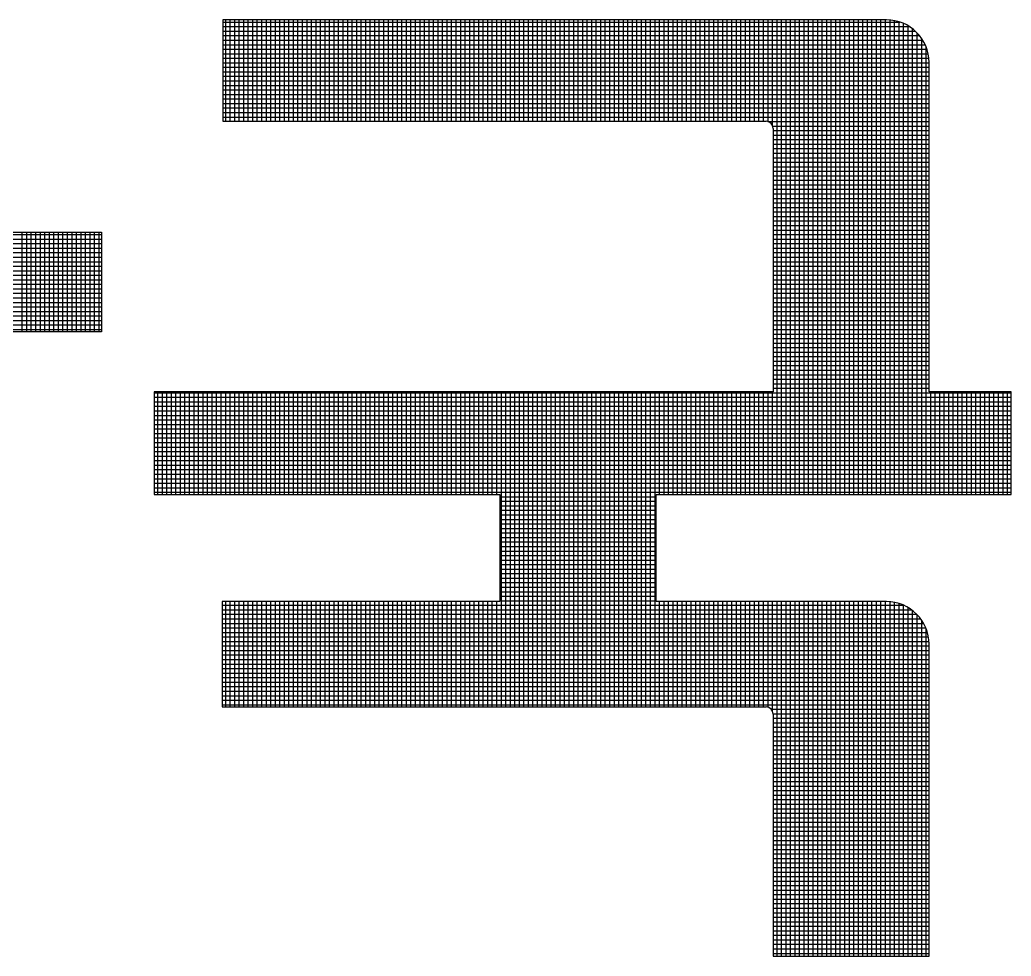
# Model space of a CAD drawing. Header units: inches. Extents: x 1155 to 1996, y 2 to 596.
# Drawn here: x 1862.019 to 1865.828, y 103.99 to 107.587 of the extents above; entities that cross this region are included whole.
import ezdxf

# ---------------------------------------------------------------- set-up
doc = ezdxf.new("R2010")
doc.units = ezdxf.units.IN
doc.header["$MEASUREMENT"] = 0
doc.layers.add('BG ÇÑ±¹Áö¿ª³\xad¹æ±â¼úÁÖ½ÄÈ¸»ç CI', color=7, linetype='Continuous')

msp = doc.modelspace()

# ---------------------------------------------------------------- linework, layer by layer
at = {"layer": 'BG ÇÑ±¹Áö¿ª³\xad¹æ±â¼úÁÖ½ÄÈ¸»ç CI', "color": 7, "linetype": 'Continuous', "lineweight": 25}
for p, q in [((1862.7988, 107.5867), (1862.7988, 107.1969)), ((1865.3487, 107.5867), (1862.7988, 107.5867)), ((1862.7988, 107.5782), (1865.401, 107.5782)), ((1862.8101, 107.1969), (1862.8101, 107.5867)), ((1862.8275, 107.1969), (1862.8275, 107.5867)), ((1862.8449, 107.1969), (1862.8449, 107.5867)), ((1862.8622, 107.1969), (1862.8622, 107.5867)), ((1862.8796, 107.1969), (1862.8796, 107.5867)), ((1862.8969, 107.1969), (1862.8969, 107.5867)), ((1862.9143, 107.1969), (1862.9143, 107.5867)), ((1862.9317, 107.1969), (1862.9317, 107.5867)), ((1862.949, 107.1969), (1862.949, 107.5867)), ((1862.9664, 107.1969), (1862.9664, 107.5867)), ((1862.9838, 107.1969), (1862.9838, 107.5867)), ((1863.0011, 107.1969), (1863.0011, 107.5867)), ((1863.0185, 107.1969), (1863.0185, 107.5867)), ((1863.0359, 107.1969), (1863.0359, 107.5867)), ((1863.0532, 107.1969), (1863.0532, 107.5867)), ((1863.0706, 107.1969), (1863.0706, 107.5867)), ((1863.088, 107.1969), (1863.088, 107.5867)), ((1863.1053, 107.1969), (1863.1053, 107.5867)), ((1863.1227, 107.1969), (1863.1227, 107.5867)), ((1863.14, 107.1969), (1863.14, 107.5867)), ((1863.1574, 107.1969), (1863.1574, 107.5867)), ((1863.1748, 107.1969), (1863.1748, 107.5867)), ((1863.1921, 107.1969), (1863.1921, 107.5867)), ((1863.2095, 107.1969), (1863.2095, 107.5867)), ((1863.2269, 107.1969), (1863.2269, 107.5867)), ((1863.2442, 107.1969), (1863.2442, 107.5867)), ((1863.2616, 107.1969), (1863.2616, 107.5867)), ((1863.279, 107.1969), (1863.279, 107.5867)), ((1863.2963, 107.1969), (1863.2963, 107.5867)), ((1863.3137, 107.1969), (1863.3137, 107.5867)), ((1863.3311, 107.1969), (1863.3311, 107.5867)), ((1863.3484, 107.1969), (1863.3484, 107.5867)), ((1863.3658, 107.1969), (1863.3658, 107.5867)), ((1863.3832, 107.1969), (1863.3832, 107.5867)), ((1863.4005, 107.1969), (1863.4005, 107.5867)), ((1863.4179, 107.1969), (1863.4179, 107.5867)), ((1863.4352, 107.1969), (1863.4352, 107.5867)), ((1863.4526, 107.1969), (1863.4526, 107.5867)), ((1863.47, 107.1969), (1863.47, 107.5867)), ((1863.4873, 107.1969), (1863.4873, 107.5867)), ((1863.5047, 107.1969), (1863.5047, 107.5867)), ((1863.5221, 107.1969), (1863.5221, 107.5867)), ((1863.5394, 107.1969), (1863.5394, 107.5867)), ((1863.5568, 107.1969), (1863.5568, 107.5867)), ((1863.5742, 107.1969), (1863.5742, 107.5867)), ((1863.5915, 107.1969), (1863.5915, 107.5867)), ((1863.6089, 107.1969), (1863.6089, 107.5867)), ((1863.6263, 107.1969), (1863.6263, 107.5867)), ((1863.6436, 107.1969), (1863.6436, 107.5867)), ((1863.661, 107.1969), (1863.661, 107.5867)), ((1863.6783, 107.1969), (1863.6783, 107.5867)), ((1863.6957, 107.1969), (1863.6957, 107.5867)), ((1863.7131, 107.1969), (1863.7131, 107.5867)), ((1863.7304, 107.1969), (1863.7304, 107.5867)), ((1863.7478, 107.1969), (1863.7478, 107.5867)), ((1863.7652, 107.1969), (1863.7652, 107.5867)), ((1863.7825, 107.1969), (1863.7825, 107.5867)), ((1863.7999, 107.1969), (1863.7999, 107.5867)), ((1863.8173, 107.1969), (1863.8173, 107.5867)), ((1863.8346, 107.1969), (1863.8346, 107.5867)), ((1863.852, 107.1969), (1863.852, 107.5867)), ((1863.8694, 107.1969), (1863.8694, 107.5867)), ((1863.8867, 107.1969), (1863.8867, 107.5867)), ((1863.9041, 107.1969), (1863.9041, 107.5867)), ((1863.9215, 107.1969), (1863.9215, 107.5867)), ((1863.9388, 107.1969), (1863.9388, 107.5867)), ((1863.9562, 107.1969), (1863.9562, 107.5867)), ((1863.9735, 107.1969), (1863.9735, 107.5867)), ((1863.9909, 107.1969), (1863.9909, 107.5867)), ((1864.0083, 107.1969), (1864.0083, 107.5867)), ((1864.0256, 107.1969), (1864.0256, 107.5867)), ((1864.043, 107.1969), (1864.043, 107.5867)), ((1864.0604, 107.1969), (1864.0604, 107.5867)), ((1864.0777, 107.1969), (1864.0777, 107.5867)), ((1864.0951, 107.1969), (1864.0951, 107.5867)), ((1864.1125, 107.1969), (1864.1125, 107.5867)), ((1864.1298, 107.1969), (1864.1298, 107.5867)), ((1864.1472, 107.1969), (1864.1472, 107.5867)), ((1864.1646, 107.1969), (1864.1646, 107.5867)), ((1864.1819, 107.1969), (1864.1819, 107.5867)), ((1864.1993, 107.1969), (1864.1993, 107.5867)), ((1864.2166, 107.1969), (1864.2166, 107.5867)), ((1864.234, 107.1969), (1864.234, 107.5867)), ((1864.2514, 107.1969), (1864.2514, 107.5867)), ((1864.2687, 107.1969), (1864.2687, 107.5867)), ((1864.2861, 107.1969), (1864.2861, 107.5867)), ((1864.3035, 107.1969), (1864.3035, 107.5867)), ((1864.3208, 107.1969), (1864.3208, 107.5867)), ((1864.3382, 107.1969), (1864.3382, 107.5867)), ((1864.3556, 107.1969), (1864.3556, 107.5867)), ((1864.3729, 107.1969), (1864.3729, 107.5867)), ((1864.3903, 107.1969), (1864.3903, 107.5867)), ((1864.4077, 107.1969), (1864.4077, 107.5867)), ((1864.425, 107.1969), (1864.425, 107.5867)), ((1864.4424, 107.1969), (1864.4424, 107.5867)), ((1864.4597, 107.1969), (1864.4597, 107.5867)), ((1864.4771, 107.1969), (1864.4771, 107.5867)), ((1864.4945, 107.1969), (1864.4945, 107.5867)), ((1864.5118, 107.1969), (1864.5118, 107.5867)), ((1864.5292, 107.1969), (1864.5292, 107.5867)), ((1864.5466, 107.1969), (1864.5466, 107.5867)), ((1864.5639, 107.1969), (1864.5639, 107.5867)), ((1864.5813, 107.1969), (1864.5813, 107.5867)), ((1864.5987, 107.1969), (1864.5987, 107.5867)), ((1864.616, 107.1969), (1864.616, 107.5867)), ((1864.6334, 107.1969), (1864.6334, 107.5867)), ((1864.6508, 107.1969), (1864.6508, 107.5867)), ((1864.6681, 107.1969), (1864.6681, 107.5867)), ((1864.6855, 107.1969), (1864.6855, 107.5867)), ((1864.7029, 107.1969), (1864.7029, 107.5867)), ((1864.7202, 107.1969), (1864.7202, 107.5867)), ((1864.7376, 107.1969), (1864.7376, 107.5867)), ((1864.7549, 107.1969), (1864.7549, 107.5867)), ((1864.7723, 107.1969), (1864.7723, 107.5867)), ((1864.7897, 107.1969), (1864.7897, 107.5867)), ((1864.807, 107.1969), (1864.807, 107.5867)), ((1864.8244, 107.1969), (1864.8244, 107.5867)), ((1864.8418, 107.1969), (1864.8418, 107.5867)), ((1864.8591, 107.1969), (1864.8591, 107.5867)), ((1864.8765, 107.1969), (1864.8765, 107.5867)), ((1864.8939, 107.1959), (1864.8939, 107.5867)), ((1864.9112, 107.1813), (1864.9112, 107.5867)), ((1864.9286, 105.7637), (1864.9286, 107.5867)), ((1864.946, 105.7637), (1864.946, 107.5867)), ((1864.9633, 105.7637), (1864.9633, 107.5867)), ((1864.9807, 105.7637), (1864.9807, 107.5867)), ((1864.998, 105.7637), (1864.998, 107.5867)), ((1865.0154, 105.7637), (1865.0154, 107.5867)), ((1865.0328, 105.7637), (1865.0328, 107.5867)), ((1865.0501, 105.7637), (1865.0501, 107.5867)), ((1865.0675, 105.7637), (1865.0675, 107.5867)), ((1865.0849, 105.7637), (1865.0849, 107.5867)), ((1865.1022, 105.7637), (1865.1022, 107.5867)), ((1865.1196, 105.7637), (1865.1196, 107.5867)), ((1865.137, 105.7637), (1865.137, 107.5867)), ((1865.1543, 105.7637), (1865.1543, 107.5867)), ((1865.1717, 105.7637), (1865.1717, 107.5867)), ((1865.1891, 105.7637), (1865.1891, 107.5867)), ((1865.2064, 105.7637), (1865.2064, 107.5867)), ((1865.2238, 105.7637), (1865.2238, 107.5867)), ((1865.2412, 105.7637), (1865.2412, 107.5867)), ((1865.2585, 105.7637), (1865.2585, 107.5867)), ((1865.2759, 105.7637), (1865.2759, 107.5867)), ((1865.2932, 105.7637), (1865.2932, 107.5867)), ((1865.3106, 105.7637), (1865.3106, 107.5867)), ((1865.328, 105.7637), (1865.328, 107.5867)), ((1865.3453, 105.7637), (1865.3453, 107.5867)), ((1865.3627, 105.7637), (1865.3627, 107.5861)), ((1865.3801, 105.7637), (1865.3801, 107.5837)), ((1865.3974, 105.7637), (1865.3974, 107.5793)), ((1865.4148, 105.7637), (1865.4148, 107.5728)), ((1862.7988, 107.5608), (1865.4372, 107.5608)), ((1862.7988, 107.5434), (1865.4597, 107.5434)), ((1865.4322, 105.7637), (1865.4322, 107.5639)), ((1865.4495, 105.7637), (1865.4495, 107.552)), ((1865.4669, 105.7637), (1865.4669, 107.5364)), ((1862.7988, 107.5261), (1865.476, 107.5261)), ((1862.7988, 107.5087), (1865.4884, 107.5087)), ((1862.7988, 107.4913), (1865.4977, 107.4913)), ((1865.4843, 105.7637), (1865.4843, 107.515)), ((1862.7988, 107.474), (1865.5045, 107.474)), ((1862.7988, 107.4566), (1865.5092, 107.4566)), ((1865.5016, 105.7637), (1865.5016, 107.482)), ((1862.7988, 107.4392), (1865.5119, 107.4392)), ((1862.7988, 107.4219), (1865.5127, 107.4219)), ((1865.5127, 106.1575), (1865.5127, 107.4226)), ((1862.7988, 107.4045), (1865.5127, 107.4045)), ((1862.7988, 107.3871), (1865.5127, 107.3871)), ((1862.7988, 107.3698), (1865.5127, 107.3698)), ((1862.7988, 107.3524), (1865.5127, 107.3524)), ((1862.7988, 107.335), (1865.5127, 107.335)), ((1862.7988, 107.3177), (1865.5127, 107.3177)), ((1862.7988, 107.3003), (1865.5127, 107.3003)), ((1862.7988, 107.283), (1865.5127, 107.283)), ((1862.7988, 107.2656), (1865.5127, 107.2656)), ((1862.7988, 107.2482), (1865.5127, 107.2482)), ((1862.7988, 107.2309), (1865.5127, 107.2309)), ((1862.7988, 107.2135), (1865.5127, 107.2135)), ((1862.7988, 107.1969), (1864.8865, 107.1969)), ((1864.893, 107.1961), (1865.5127, 107.1961)), ((1864.9123, 107.1788), (1865.5127, 107.1788)), ((1864.9139, 107.1696), (1864.9139, 106.1575)), ((1864.9139, 107.1614), (1865.5127, 107.1614)), ((1864.9139, 107.144), (1865.5127, 107.144)), ((1864.9139, 107.1267), (1865.5127, 107.1267)), ((1864.9139, 107.1093), (1865.5127, 107.1093)), ((1864.9139, 107.0919), (1865.5127, 107.0919)), ((1864.9139, 107.0746), (1865.5127, 107.0746)), ((1864.9139, 107.0572), (1865.5127, 107.0572)), ((1864.9139, 107.0399), (1865.5127, 107.0399)), ((1864.9139, 107.0225), (1865.5127, 107.0225)), ((1864.9139, 107.0051), (1865.5127, 107.0051)), ((1864.9139, 106.9878), (1865.5127, 106.9878)), ((1864.9139, 106.9704), (1865.5127, 106.9704)), ((1864.9139, 106.953), (1865.5127, 106.953)), ((1864.9139, 106.9357), (1865.5127, 106.9357)), ((1864.9139, 106.9183), (1865.5127, 106.9183)), ((1864.9139, 106.9009), (1865.5127, 106.9009)), ((1864.9139, 106.8836), (1865.5127, 106.8836)), ((1864.9139, 106.8662), (1865.5127, 106.8662)), ((1864.9139, 106.8488), (1865.5127, 106.8488)), ((1864.9139, 106.8315), (1865.5127, 106.8315)), ((1864.9139, 106.8141), (1865.5127, 106.8141)), ((1861.816, 106.7716), (1862.3327, 106.7716)), ((1862.0287, 106.3884), (1862.0287, 106.7716)), ((1862.0461, 106.3884), (1862.0461, 106.7716)), ((1862.0634, 106.3884), (1862.0634, 106.7716)), ((1862.0808, 106.3884), (1862.0808, 106.7716)), ((1862.0982, 106.3884), (1862.0982, 106.7716)), ((1862.1155, 106.3884), (1862.1155, 106.7716)), ((1862.1329, 106.3884), (1862.1329, 106.7716)), ((1862.1503, 106.3884), (1862.1503, 106.7716)), ((1862.1676, 106.3884), (1862.1676, 106.7716)), ((1862.185, 106.3884), (1862.185, 106.7716)), ((1862.2024, 106.3884), (1862.2024, 106.7716)), ((1862.2197, 106.3884), (1862.2197, 106.7716)), ((1862.2371, 106.3884), (1862.2371, 106.7716)), ((1862.2545, 106.3884), (1862.2545, 106.7716)), ((1862.2718, 106.3884), (1862.2718, 106.7716)), ((1862.2892, 106.3884), (1862.2892, 106.7716)), ((1862.3066, 106.3884), (1862.3066, 106.7716)), ((1862.3239, 106.3884), (1862.3239, 106.7716)), ((1862.3327, 106.7716), (1862.3327, 106.3884)), ((1864.9139, 106.7967), (1865.5127, 106.7967)), ((1864.9139, 106.7794), (1865.5127, 106.7794)), ((1861.2199, 106.762), (1862.3327, 106.762)), ((1861.2199, 106.7447), (1862.3327, 106.7447)), ((1864.9139, 106.762), (1865.5127, 106.762)), ((1864.9139, 106.7447), (1865.5127, 106.7447)), ((1861.2199, 106.7273), (1862.3327, 106.7273)), ((1861.2199, 106.7099), (1862.3327, 106.7099)), ((1861.2199, 106.6926), (1862.3327, 106.6926)), ((1864.9139, 106.7273), (1865.5127, 106.7273)), ((1864.9139, 106.7099), (1865.5127, 106.7099)), ((1864.9139, 106.6926), (1865.5127, 106.6926)), ((1861.2199, 106.6752), (1862.3327, 106.6752)), ((1861.2199, 106.6578), (1862.3327, 106.6578)), ((1864.9139, 106.6752), (1865.5127, 106.6752)), ((1864.9139, 106.6578), (1865.5127, 106.6578)), ((1861.2199, 106.6405), (1862.3327, 106.6405)), ((1861.2199, 106.6231), (1862.3327, 106.6231)), ((1864.9139, 106.6405), (1865.5127, 106.6405)), ((1864.9139, 106.6231), (1865.5127, 106.6231)), ((1861.2199, 106.6057), (1862.3327, 106.6057)), ((1861.2199, 106.5884), (1862.3327, 106.5884)), ((1864.9139, 106.6057), (1865.5127, 106.6057)), ((1864.9139, 106.5884), (1865.5127, 106.5884)), ((1861.2199, 106.571), (1862.3327, 106.571)), ((1861.2199, 106.5536), (1862.3327, 106.5536)), ((1864.9139, 106.571), (1865.5127, 106.571)), ((1864.9139, 106.5536), (1865.5127, 106.5536)), ((1861.2199, 106.5363), (1862.3327, 106.5363)), ((1861.2199, 106.5189), (1862.3327, 106.5189)), ((1861.2199, 106.5016), (1862.3327, 106.5016)), ((1864.9139, 106.5363), (1865.5127, 106.5363)), ((1864.9139, 106.5189), (1865.5127, 106.5189)), ((1864.9139, 106.5016), (1865.5127, 106.5016)), ((1861.2199, 106.4842), (1862.3327, 106.4842)), ((1861.2199, 106.4668), (1862.3327, 106.4668)), ((1864.9139, 106.4842), (1865.5127, 106.4842)), ((1864.9139, 106.4668), (1865.5127, 106.4668)), ((1861.2199, 106.4495), (1862.3327, 106.4495)), ((1861.2199, 106.4321), (1862.3327, 106.4321)), ((1864.9139, 106.4495), (1865.5127, 106.4495)), ((1864.9139, 106.4321), (1865.5127, 106.4321)), ((1861.2199, 106.4147), (1862.3327, 106.4147)), ((1861.2199, 106.3974), (1862.3327, 106.3974)), ((1862.3327, 106.3884), (1861.816, 106.3884)), ((1864.9139, 106.4147), (1865.5127, 106.4147)), ((1864.9139, 106.3974), (1865.5127, 106.3974)), ((1864.9139, 106.38), (1865.5127, 106.38)), ((1864.9139, 106.3626), (1865.5127, 106.3626)), ((1864.9139, 106.3453), (1865.5127, 106.3453)), ((1864.9139, 106.3279), (1865.5127, 106.3279)), ((1864.9139, 106.3105), (1865.5127, 106.3105)), ((1864.9139, 106.2932), (1865.5127, 106.2932)), ((1864.9139, 106.2758), (1865.5127, 106.2758)), ((1864.9139, 106.2585), (1865.5127, 106.2585)), ((1864.9139, 106.2411), (1865.5127, 106.2411)), ((1864.9139, 106.2237), (1865.5127, 106.2237)), ((1864.9139, 106.2064), (1865.5127, 106.2064)), ((1864.9139, 106.1575), (1862.535, 106.1575)), ((1862.535, 106.1575), (1862.535, 105.7637)), ((1862.5497, 105.7637), (1862.5497, 106.1575)), ((1862.567, 105.7637), (1862.567, 106.1575)), ((1862.5844, 105.7637), (1862.5844, 106.1575)), ((1862.6017, 105.7637), (1862.6017, 106.1575)), ((1862.6191, 105.7637), (1862.6191, 106.1575)), ((1862.6365, 105.7637), (1862.6365, 106.1575)), ((1862.6538, 105.7637), (1862.6538, 106.1575)), ((1862.6712, 105.7637), (1862.6712, 106.1575)), ((1862.6886, 105.7637), (1862.6886, 106.1575)), ((1862.7059, 105.7637), (1862.7059, 106.1575)), ((1862.7233, 105.7637), (1862.7233, 106.1575)), ((1862.7407, 105.7637), (1862.7407, 106.1575)), ((1862.758, 105.7637), (1862.758, 106.1575)), ((1862.7754, 105.7637), (1862.7754, 106.1575)), ((1862.7928, 105.7637), (1862.7928, 106.1575)), ((1862.8101, 105.7637), (1862.8101, 106.1575)), ((1862.8275, 105.7637), (1862.8275, 106.1575)), ((1862.8449, 105.7637), (1862.8449, 106.1575)), ((1862.8622, 105.7637), (1862.8622, 106.1575)), ((1862.8796, 105.7637), (1862.8796, 106.1575)), ((1862.8969, 105.7637), (1862.8969, 106.1575)), ((1862.9143, 105.7637), (1862.9143, 106.1575)), ((1862.9317, 105.7637), (1862.9317, 106.1575)), ((1862.949, 105.7637), (1862.949, 106.1575)), ((1862.9664, 105.7637), (1862.9664, 106.1575)), ((1862.9838, 105.7637), (1862.9838, 106.1575)), ((1863.0011, 105.7637), (1863.0011, 106.1575)), ((1863.0185, 105.7637), (1863.0185, 106.1575)), ((1863.0359, 105.7637), (1863.0359, 106.1575)), ((1863.0532, 105.7637), (1863.0532, 106.1575)), ((1863.0706, 105.7637), (1863.0706, 106.1575)), ((1863.088, 105.7637), (1863.088, 106.1575)), ((1863.1053, 105.7637), (1863.1053, 106.1575)), ((1863.1227, 105.7637), (1863.1227, 106.1575)), ((1863.14, 105.7637), (1863.14, 106.1575)), ((1863.1574, 105.7637), (1863.1574, 106.1575)), ((1863.1748, 105.7637), (1863.1748, 106.1575)), ((1863.1921, 105.7637), (1863.1921, 106.1575)), ((1863.2095, 105.7637), (1863.2095, 106.1575)), ((1863.2269, 105.7637), (1863.2269, 106.1575)), ((1863.2442, 105.7637), (1863.2442, 106.1575)), ((1863.2616, 105.7637), (1863.2616, 106.1575)), ((1863.279, 105.7637), (1863.279, 106.1575)), ((1863.2963, 105.7637), (1863.2963, 106.1575)), ((1863.3137, 105.7637), (1863.3137, 106.1575)), ((1863.3311, 105.7637), (1863.3311, 106.1575)), ((1863.3484, 105.7637), (1863.3484, 106.1575)), ((1863.3658, 105.7637), (1863.3658, 106.1575)), ((1863.3832, 105.7637), (1863.3832, 106.1575)), ((1863.4005, 105.7637), (1863.4005, 106.1575)), ((1863.4179, 105.7637), (1863.4179, 106.1575)), ((1863.4352, 105.7637), (1863.4352, 106.1575)), ((1863.4526, 105.7637), (1863.4526, 106.1575)), ((1863.47, 105.7637), (1863.47, 106.1575)), ((1863.4873, 105.7637), (1863.4873, 106.1575)), ((1863.5047, 105.7637), (1863.5047, 106.1575)), ((1863.5221, 105.7637), (1863.5221, 106.1575)), ((1863.5394, 105.7637), (1863.5394, 106.1575)), ((1863.5568, 105.7637), (1863.5568, 106.1575)), ((1863.5742, 105.7637), (1863.5742, 106.1575)), ((1863.5915, 105.7637), (1863.5915, 106.1575)), ((1863.6089, 105.7637), (1863.6089, 106.1575)), ((1863.6263, 105.7637), (1863.6263, 106.1575)), ((1863.6436, 105.7637), (1863.6436, 106.1575)), ((1863.661, 105.7637), (1863.661, 106.1575)), ((1863.6783, 105.7637), (1863.6783, 106.1575)), ((1863.6957, 105.7637), (1863.6957, 106.1575)), ((1863.7131, 105.7637), (1863.7131, 106.1575)), ((1863.7304, 105.7637), (1863.7304, 106.1575)), ((1863.7478, 105.7637), (1863.7478, 106.1575)), ((1863.7652, 105.7637), (1863.7652, 106.1575)), ((1863.7825, 105.7637), (1863.7825, 106.1575)), ((1863.7999, 105.7637), (1863.7999, 106.1575)), ((1863.8173, 105.7637), (1863.8173, 106.1575)), ((1863.8346, 105.7637), (1863.8346, 106.1575)), ((1863.852, 105.7637), (1863.852, 106.1575)), ((1863.8694, 104.9475), (1863.8694, 106.1575)), ((1863.8867, 104.9475), (1863.8867, 106.1575)), ((1863.9041, 104.9475), (1863.9041, 106.1575)), ((1863.9215, 104.9475), (1863.9215, 106.1575)), ((1863.9388, 104.9475), (1863.9388, 106.1575)), ((1863.9562, 104.9475), (1863.9562, 106.1575)), ((1863.9735, 104.9475), (1863.9735, 106.1575)), ((1863.9909, 104.9475), (1863.9909, 106.1575)), ((1864.0083, 104.9475), (1864.0083, 106.1575)), ((1864.0256, 104.9475), (1864.0256, 106.1575)), ((1864.043, 104.9475), (1864.043, 106.1575)), ((1864.0604, 104.9475), (1864.0604, 106.1575)), ((1864.0777, 104.9475), (1864.0777, 106.1575)), ((1864.0951, 104.9475), (1864.0951, 106.1575)), ((1864.1125, 104.9475), (1864.1125, 106.1575)), ((1864.1298, 104.9475), (1864.1298, 106.1575)), ((1864.1472, 104.9475), (1864.1472, 106.1575)), ((1864.1646, 104.9475), (1864.1646, 106.1575)), ((1864.1819, 104.9475), (1864.1819, 106.1575)), ((1864.1993, 104.9475), (1864.1993, 106.1575)), ((1864.2166, 104.9475), (1864.2166, 106.1575)), ((1864.234, 104.9475), (1864.234, 106.1575)), ((1864.2514, 104.9475), (1864.2514, 106.1575)), ((1864.2687, 104.9475), (1864.2687, 106.1575)), ((1864.2861, 104.9475), (1864.2861, 106.1575)), ((1864.3035, 104.9475), (1864.3035, 106.1575)), ((1864.3208, 104.9475), (1864.3208, 106.1575)), ((1864.3382, 104.9475), (1864.3382, 106.1575)), ((1864.3556, 104.9475), (1864.3556, 106.1575)), ((1864.3729, 104.9475), (1864.3729, 106.1575)), ((1864.3903, 104.9475), (1864.3903, 106.1575)), ((1864.4077, 104.9475), (1864.4077, 106.1575)), ((1864.425, 104.9475), (1864.425, 106.1575)), ((1864.4424, 104.9475), (1864.4424, 106.1575)), ((1864.4597, 104.9475), (1864.4597, 106.1575)), ((1864.4771, 105.7637), (1864.4771, 106.1575)), ((1864.4945, 105.7637), (1864.4945, 106.1575)), ((1864.5118, 105.7637), (1864.5118, 106.1575)), ((1864.5292, 105.7637), (1864.5292, 106.1575)), ((1864.5466, 105.7637), (1864.5466, 106.1575)), ((1864.5639, 105.7637), (1864.5639, 106.1575)), ((1864.5813, 105.7637), (1864.5813, 106.1575)), ((1864.5987, 105.7637), (1864.5987, 106.1575)), ((1864.616, 105.7637), (1864.616, 106.1575)), ((1864.6334, 105.7637), (1864.6334, 106.1575)), ((1864.6508, 105.7637), (1864.6508, 106.1575)), ((1864.6681, 105.7637), (1864.6681, 106.1575)), ((1864.6855, 105.7637), (1864.6855, 106.1575)), ((1864.7029, 105.7637), (1864.7029, 106.1575)), ((1864.7202, 105.7637), (1864.7202, 106.1575)), ((1864.7376, 105.7637), (1864.7376, 106.1575)), ((1864.7549, 105.7637), (1864.7549, 106.1575)), ((1864.7723, 105.7637), (1864.7723, 106.1575)), ((1864.7897, 105.7637), (1864.7897, 106.1575)), ((1864.807, 105.7637), (1864.807, 106.1575)), ((1864.8244, 105.7637), (1864.8244, 106.1575)), ((1864.8418, 105.7637), (1864.8418, 106.1575)), ((1864.8591, 105.7637), (1864.8591, 106.1575)), ((1864.8765, 105.7637), (1864.8765, 106.1575)), ((1864.8939, 105.7637), (1864.8939, 106.1575)), ((1864.9112, 105.7637), (1864.9112, 106.1575)), ((1864.9139, 106.189), (1865.5127, 106.189)), ((1864.9139, 106.1716), (1865.5127, 106.1716)), ((1865.8282, 106.1575), (1865.5127, 106.1575)), ((1865.519, 105.7637), (1865.519, 106.1575)), ((1865.5363, 105.7637), (1865.5363, 106.1575)), ((1865.5537, 105.7637), (1865.5537, 106.1575)), ((1865.5711, 105.7637), (1865.5711, 106.1575)), ((1865.5884, 105.7637), (1865.5884, 106.1575)), ((1865.6058, 105.7637), (1865.6058, 106.1575)), ((1865.6232, 105.7637), (1865.6232, 106.1575)), ((1865.6405, 105.7637), (1865.6405, 106.1575)), ((1865.6579, 105.7637), (1865.6579, 106.1575)), ((1865.6753, 105.7637), (1865.6753, 106.1575)), ((1865.6926, 105.7637), (1865.6926, 106.1575)), ((1865.71, 105.7637), (1865.71, 106.1575)), ((1865.7274, 105.7637), (1865.7274, 106.1575)), ((1865.7447, 105.7637), (1865.7447, 106.1575)), ((1865.7621, 105.7637), (1865.7621, 106.1575)), ((1865.7795, 105.7637), (1865.7795, 106.1575)), ((1865.7968, 105.7637), (1865.7968, 106.1575)), ((1865.8142, 105.7637), (1865.8142, 106.1575)), ((1865.8282, 105.7637), (1865.8282, 106.1575)), ((1862.535, 106.1543), (1865.8282, 106.1543)), ((1862.535, 106.1369), (1865.8282, 106.1369)), ((1862.535, 106.1195), (1865.8282, 106.1195)), ((1862.535, 106.1022), (1865.8282, 106.1022)), ((1862.535, 106.0848), (1865.8282, 106.0848)), ((1862.535, 106.0674), (1865.8282, 106.0674)), ((1862.535, 106.0501), (1865.8282, 106.0501)), ((1862.535, 106.0327), (1865.8282, 106.0327)), ((1862.535, 106.0153), (1865.8282, 106.0153)), ((1862.535, 105.998), (1865.8282, 105.998)), ((1862.535, 105.9806), (1865.8282, 105.9806)), ((1862.535, 105.9633), (1865.8282, 105.9633)), ((1862.535, 105.9459), (1865.8282, 105.9459)), ((1862.535, 105.9285), (1865.8282, 105.9285)), ((1862.535, 105.9112), (1865.8282, 105.9112)), ((1862.535, 105.8938), (1865.8282, 105.8938)), ((1862.535, 105.8764), (1865.8282, 105.8764)), ((1862.535, 105.8591), (1865.8282, 105.8591)), ((1862.535, 105.8417), (1865.8282, 105.8417)), ((1862.535, 105.8243), (1865.8282, 105.8243)), ((1862.535, 105.807), (1865.8282, 105.807)), ((1862.535, 105.7896), (1865.8282, 105.7896)), ((1862.535, 105.7722), (1865.8282, 105.7722)), ((1862.535, 105.7637), (1863.8639, 105.7637)), ((1863.8639, 105.7637), (1863.8639, 105.3522)), ((1863.8639, 105.7549), (1864.4642, 105.7549)), ((1863.8639, 105.7375), (1864.4642, 105.7375)), ((1864.4642, 105.3522), (1864.4642, 105.7637)), ((1864.4642, 105.7637), (1865.8282, 105.7637)), ((1863.8639, 105.7202), (1864.4642, 105.7202)), ((1863.8639, 105.7028), (1864.4642, 105.7028)), ((1863.8639, 105.6854), (1864.4642, 105.6854)), ((1863.8639, 105.6681), (1864.4642, 105.6681)), ((1863.8639, 105.6507), (1864.4642, 105.6507)), ((1863.8639, 105.6333), (1864.4642, 105.6333)), ((1863.8639, 105.616), (1864.4642, 105.616)), ((1863.8639, 105.5986), (1864.4642, 105.5986)), ((1863.8639, 105.5812), (1864.4642, 105.5812)), ((1863.8639, 105.5639), (1864.4642, 105.5639)), ((1863.8639, 105.5465), (1864.4642, 105.5465)), ((1863.8639, 105.5291), (1864.4642, 105.5291)), ((1863.8639, 105.5118), (1864.4642, 105.5118)), ((1863.8639, 105.4944), (1864.4642, 105.4944)), ((1863.8639, 105.477), (1864.4642, 105.477)), ((1863.8639, 105.4597), (1864.4642, 105.4597)), ((1863.8639, 105.4423), (1864.4642, 105.4423)), ((1863.8639, 105.425), (1864.4642, 105.425)), ((1863.8639, 105.4076), (1864.4642, 105.4076)), ((1863.8639, 105.3902), (1864.4642, 105.3902)), ((1863.8639, 105.3729), (1864.4642, 105.3729)), ((1863.8639, 105.3522), (1862.7972, 105.3522)), ((1862.7972, 105.3522), (1862.7972, 104.9475)), ((1862.7972, 105.3381), (1865.4151, 105.3381)), ((1862.7972, 105.3208), (1865.4452, 105.3208)), ((1862.8101, 104.9475), (1862.8101, 105.3522)), ((1862.8275, 104.9475), (1862.8275, 105.3522)), ((1862.8449, 104.9475), (1862.8449, 105.3522)), ((1862.8622, 104.9475), (1862.8622, 105.3522)), ((1862.8796, 104.9475), (1862.8796, 105.3522)), ((1862.8969, 104.9475), (1862.8969, 105.3522)), ((1862.9143, 104.9475), (1862.9143, 105.3522)), ((1862.9317, 104.9475), (1862.9317, 105.3522)), ((1862.949, 104.9475), (1862.949, 105.3522)), ((1862.9664, 104.9475), (1862.9664, 105.3522)), ((1862.9838, 104.9475), (1862.9838, 105.3522)), ((1863.0011, 104.9475), (1863.0011, 105.3522)), ((1863.0185, 104.9475), (1863.0185, 105.3522)), ((1863.0359, 104.9475), (1863.0359, 105.3522)), ((1863.0532, 104.9475), (1863.0532, 105.3522)), ((1863.0706, 104.9475), (1863.0706, 105.3522)), ((1863.088, 104.9475), (1863.088, 105.3522)), ((1863.1053, 104.9475), (1863.1053, 105.3522)), ((1863.1227, 104.9475), (1863.1227, 105.3522)), ((1863.14, 104.9475), (1863.14, 105.3522)), ((1863.1574, 104.9475), (1863.1574, 105.3522)), ((1863.1748, 104.9475), (1863.1748, 105.3522)), ((1863.1921, 104.9475), (1863.1921, 105.3522)), ((1863.2095, 104.9475), (1863.2095, 105.3522)), ((1863.2269, 104.9475), (1863.2269, 105.3522)), ((1863.2442, 104.9475), (1863.2442, 105.3522)), ((1863.2616, 104.9475), (1863.2616, 105.3522)), ((1863.279, 104.9475), (1863.279, 105.3522)), ((1863.2963, 104.9475), (1863.2963, 105.3522)), ((1863.3137, 104.9475), (1863.3137, 105.3522)), ((1863.3311, 104.9475), (1863.3311, 105.3522)), ((1863.3484, 104.9475), (1863.3484, 105.3522)), ((1863.3658, 104.9475), (1863.3658, 105.3522)), ((1863.3832, 104.9475), (1863.3832, 105.3522)), ((1863.4005, 104.9475), (1863.4005, 105.3522)), ((1863.4179, 104.9475), (1863.4179, 105.3522)), ((1863.4352, 104.9475), (1863.4352, 105.3522)), ((1863.4526, 104.9475), (1863.4526, 105.3522)), ((1863.47, 104.9475), (1863.47, 105.3522)), ((1863.4873, 104.9475), (1863.4873, 105.3522)), ((1863.5047, 104.9475), (1863.5047, 105.3522)), ((1863.5221, 104.9475), (1863.5221, 105.3522)), ((1863.5394, 104.9475), (1863.5394, 105.3522)), ((1863.5568, 104.9475), (1863.5568, 105.3522)), ((1863.5742, 104.9475), (1863.5742, 105.3522)), ((1863.5915, 104.9475), (1863.5915, 105.3522)), ((1863.6089, 104.9475), (1863.6089, 105.3522)), ((1863.6263, 104.9475), (1863.6263, 105.3522)), ((1863.6436, 104.9475), (1863.6436, 105.3522)), ((1863.661, 104.9475), (1863.661, 105.3522)), ((1863.6783, 104.9475), (1863.6783, 105.3522)), ((1863.6957, 104.9475), (1863.6957, 105.3522)), ((1863.7131, 104.9475), (1863.7131, 105.3522)), ((1863.7304, 104.9475), (1863.7304, 105.3522)), ((1863.7478, 104.9475), (1863.7478, 105.3522)), ((1863.7652, 104.9475), (1863.7652, 105.3522)), ((1863.7825, 104.9475), (1863.7825, 105.3522)), ((1863.7999, 104.9475), (1863.7999, 105.3522)), ((1863.8173, 104.9475), (1863.8173, 105.3522)), ((1863.8346, 104.9475), (1863.8346, 105.3522)), ((1863.852, 104.9475), (1863.852, 105.3522)), ((1863.8639, 105.3555), (1864.4642, 105.3555)), ((1865.3487, 105.3522), (1864.4642, 105.3522)), ((1864.4771, 104.9475), (1864.4771, 105.3522)), ((1864.4945, 104.9475), (1864.4945, 105.3522)), ((1864.5118, 104.9475), (1864.5118, 105.3522)), ((1864.5292, 104.9475), (1864.5292, 105.3522)), ((1864.5466, 104.9475), (1864.5466, 105.3522)), ((1864.5639, 104.9475), (1864.5639, 105.3522)), ((1864.5813, 104.9475), (1864.5813, 105.3522)), ((1864.5987, 104.9475), (1864.5987, 105.3522)), ((1864.616, 104.9475), (1864.616, 105.3522)), ((1864.6334, 104.9475), (1864.6334, 105.3522)), ((1864.6508, 104.9475), (1864.6508, 105.3522)), ((1864.6681, 104.9475), (1864.6681, 105.3522)), ((1864.6855, 104.9475), (1864.6855, 105.3522)), ((1864.7029, 104.9475), (1864.7029, 105.3522)), ((1864.7202, 104.9475), (1864.7202, 105.3522)), ((1864.7376, 104.9475), (1864.7376, 105.3522)), ((1864.7549, 104.9475), (1864.7549, 105.3522)), ((1864.7723, 104.9475), (1864.7723, 105.3522)), ((1864.7897, 104.9475), (1864.7897, 105.3522)), ((1864.807, 104.9475), (1864.807, 105.3522)), ((1864.8244, 104.9475), (1864.8244, 105.3522)), ((1864.8418, 104.9475), (1864.8418, 105.3522)), ((1864.8591, 104.9475), (1864.8591, 105.3522)), ((1864.8765, 104.9475), (1864.8765, 105.3522)), ((1864.8939, 104.9465), (1864.8939, 105.3522)), ((1864.9112, 104.9319), (1864.9112, 105.3522)), ((1864.9286, 103.9903), (1864.9286, 105.3522)), ((1864.946, 103.9903), (1864.946, 105.3522)), ((1864.9633, 103.9903), (1864.9633, 105.3522)), ((1864.9807, 103.9903), (1864.9807, 105.3522)), ((1864.998, 103.9903), (1864.998, 105.3522)), ((1865.0154, 103.9903), (1865.0154, 105.3522)), ((1865.0328, 103.9903), (1865.0328, 105.3522)), ((1865.0501, 103.9903), (1865.0501, 105.3522)), ((1865.0675, 103.9903), (1865.0675, 105.3522)), ((1865.0849, 103.9903), (1865.0849, 105.3522)), ((1865.1022, 103.9903), (1865.1022, 105.3522)), ((1865.1196, 103.9903), (1865.1196, 105.3522)), ((1865.137, 103.9903), (1865.137, 105.3522)), ((1865.1543, 103.9903), (1865.1543, 105.3522)), ((1865.1717, 103.9903), (1865.1717, 105.3522)), ((1865.1891, 103.9903), (1865.1891, 105.3522)), ((1865.2064, 103.9903), (1865.2064, 105.3522)), ((1865.2238, 103.9903), (1865.2238, 105.3522)), ((1865.2412, 103.9903), (1865.2412, 105.3522)), ((1865.2585, 103.9903), (1865.2585, 105.3522)), ((1865.2759, 103.9903), (1865.2759, 105.3522)), ((1865.2932, 103.9903), (1865.2932, 105.3522)), ((1865.3106, 103.9903), (1865.3106, 105.3522)), ((1865.328, 103.9903), (1865.328, 105.3522)), ((1865.3453, 103.9903), (1865.3453, 105.3522)), ((1865.3627, 103.9903), (1865.3627, 105.3516)), ((1865.3801, 103.9903), (1865.3801, 105.3492)), ((1865.3974, 103.9903), (1865.3974, 105.3448)), ((1865.4148, 103.9903), (1865.4148, 105.3383)), ((1865.4322, 103.9903), (1865.4322, 105.3294)), ((1862.7972, 105.3034), (1865.4654, 105.3034)), ((1862.7972, 105.286), (1865.4803, 105.286)), ((1865.4495, 103.9903), (1865.4495, 105.3175)), ((1865.4669, 103.9903), (1865.4669, 105.3019)), ((1865.4843, 103.9903), (1865.4843, 105.2805)), ((1862.7972, 105.2687), (1865.4916, 105.2687)), ((1862.7972, 105.2513), (1865.5001, 105.2513)), ((1865.5016, 103.9903), (1865.5016, 105.2475)), ((1862.7972, 105.2339), (1865.5062, 105.2339)), ((1862.7972, 105.2166), (1865.5102, 105.2166)), ((1862.7972, 105.1992), (1865.5124, 105.1992)), ((1862.7972, 105.1819), (1865.5127, 105.1819)), ((1865.5127, 103.9903), (1865.5127, 105.1881)), ((1862.7972, 105.1645), (1865.5127, 105.1645)), ((1862.7972, 105.1471), (1865.5127, 105.1471)), ((1862.7972, 105.1298), (1865.5127, 105.1298)), ((1862.7972, 105.1124), (1865.5127, 105.1124)), ((1862.7972, 105.095), (1865.5127, 105.095)), ((1862.7972, 105.0777), (1865.5127, 105.0777)), ((1862.7972, 105.0603), (1865.5127, 105.0603)), ((1862.7972, 105.0429), (1865.5127, 105.0429)), ((1862.7972, 105.0256), (1865.5127, 105.0256)), ((1862.7972, 105.0082), (1865.5127, 105.0082)), ((1862.7972, 104.9908), (1865.5127, 104.9908)), ((1862.7972, 104.9735), (1865.5127, 104.9735)), ((1862.7972, 104.9561), (1865.5127, 104.9561)), ((1862.7972, 104.9475), (1864.8865, 104.9475)), ((1864.9066, 104.9387), (1865.5127, 104.9387)), ((1864.9138, 104.9214), (1865.5127, 104.9214)), ((1864.9139, 104.9202), (1864.9139, 103.9903)), ((1864.9139, 104.904), (1865.5127, 104.904)), ((1864.9139, 104.8867), (1865.5127, 104.8867)), ((1864.9139, 104.8693), (1865.5127, 104.8693)), ((1864.9139, 104.8519), (1865.5127, 104.8519)), ((1864.9139, 104.8346), (1865.5127, 104.8346)), ((1864.9139, 104.8172), (1865.5127, 104.8172)), ((1864.9139, 104.7998), (1865.5127, 104.7998)), ((1864.9139, 104.7825), (1865.5127, 104.7825)), ((1864.9139, 104.7651), (1865.5127, 104.7651)), ((1864.9139, 104.7477), (1865.5127, 104.7477)), ((1864.9139, 104.7304), (1865.5127, 104.7304)), ((1864.9139, 104.713), (1865.5127, 104.713)), ((1864.9139, 104.6956), (1865.5127, 104.6956)), ((1864.9139, 104.6783), (1865.5127, 104.6783)), ((1864.9139, 104.6609), (1865.5127, 104.6609)), ((1864.9139, 104.6436), (1865.5127, 104.6436)), ((1864.9139, 104.6262), (1865.5127, 104.6262)), ((1864.9139, 104.6088), (1865.5127, 104.6088)), ((1864.9139, 104.5915), (1865.5127, 104.5915)), ((1864.9139, 104.5741), (1865.5127, 104.5741)), ((1864.9139, 104.5567), (1865.5127, 104.5567)), ((1864.9139, 104.5394), (1865.5127, 104.5394)), ((1864.9139, 104.522), (1865.5127, 104.522)), ((1864.9139, 104.5046), (1865.5127, 104.5046)), ((1864.9139, 104.4873), (1865.5127, 104.4873)), ((1864.9139, 104.4699), (1865.5127, 104.4699)), ((1864.9139, 104.4525), (1865.5127, 104.4525)), ((1864.9139, 104.4352), (1865.5127, 104.4352)), ((1864.9139, 104.4178), (1865.5127, 104.4178)), ((1864.9139, 104.4004), (1865.5127, 104.4004)), ((1864.9139, 104.3831), (1865.5127, 104.3831)), ((1864.9139, 104.3657), (1865.5127, 104.3657)), ((1864.9139, 104.3484), (1865.5127, 104.3484)), ((1864.9139, 104.331), (1865.5127, 104.331)), ((1864.9139, 104.3136), (1865.5127, 104.3136)), ((1864.9139, 104.2963), (1865.5127, 104.2963)), ((1864.9139, 104.2789), (1865.5127, 104.2789)), ((1864.9139, 104.2615), (1865.5127, 104.2615)), ((1864.9139, 104.2442), (1865.5127, 104.2442)), ((1864.9139, 104.2268), (1865.5127, 104.2268)), ((1864.9139, 104.2094), (1865.5127, 104.2094)), ((1864.9139, 104.1921), (1865.5127, 104.1921)), ((1864.9139, 104.1747), (1865.5127, 104.1747)), ((1864.9139, 104.1573), (1865.5127, 104.1573)), ((1864.9139, 104.14), (1865.5127, 104.14)), ((1864.9139, 104.1226), (1865.5127, 104.1226)), ((1864.9139, 104.1053), (1865.5127, 104.1053)), ((1864.9139, 104.0879), (1865.5127, 104.0879)), ((1864.9139, 104.0705), (1865.5127, 104.0705)), ((1864.9139, 104.0532), (1865.5127, 104.0532)), ((1864.9139, 104.0358), (1865.5127, 104.0358)), ((1864.9139, 104.0184), (1865.5127, 104.0184)), ((1864.9139, 104.0011), (1865.5127, 104.0011)), ((1864.9139, 103.9903), (1865.5127, 103.9903))]:
    msp.add_line(p, q, dxfattribs=at)
for centre, radius in [((1865.3487, 107.4226), 0.1641), ((1864.8865, 107.1696), 0.0273), ((1865.3487, 105.1881), 0.1641), ((1864.8865, 104.9202), 0.0273)]:
    msp.add_arc(centre, radius, 0, 90, dxfattribs=at)

doc.saveas('drawing.dxf')
